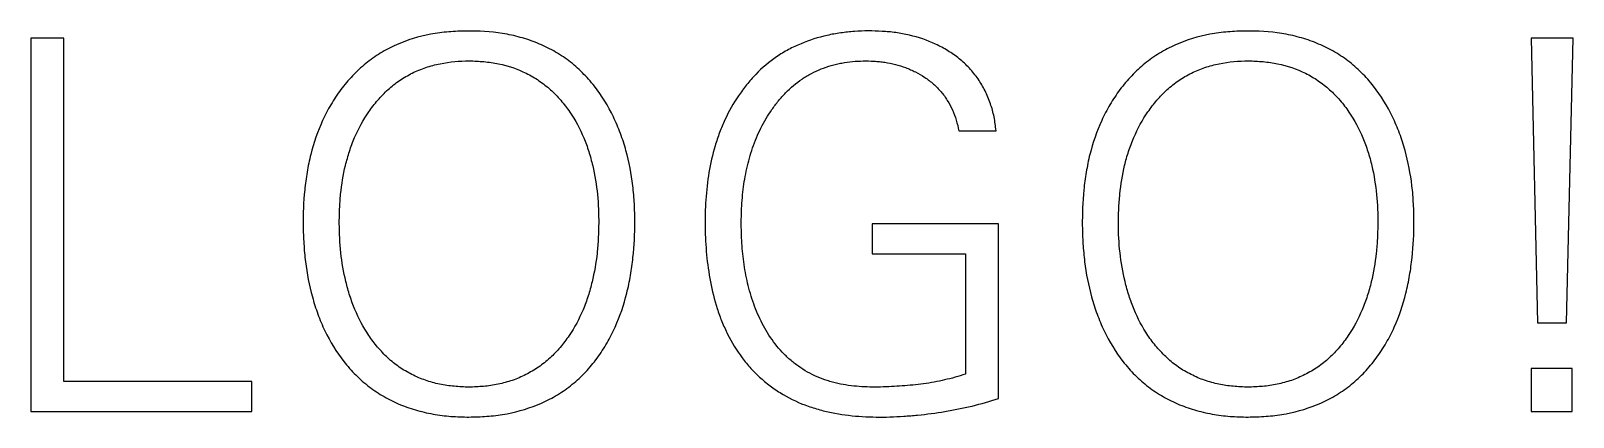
# Model space of a CAD drawing. Extents: x 0 to 420, y 0 to 297.
# Drawn here: x 120.65 to 131.81, y 207.75 to 210.54 of the extents above; entities that cross this region are included whole.
import ezdxf

# ---------------------------------------------------------------- set-up
doc = ezdxf.new("R2010")
doc.units = 0
doc.header["$LTSCALE"] = 23.1
doc.layers.add('10500_FRONT_LABELING', color=7, linetype='CONTINUOUS')

msp = doc.modelspace()

# ---------------------------------------------------------------- linework, layer by layer
at = {"layer": '10500_FRONT_LABELING', "color": 7, "linetype": 'CONTINUOUS'}
for p, q in [((120.65, 210.49), (120.65, 207.79)), ((120.89, 210.49), (120.65, 210.49)), ((120.89, 208.007), (120.89, 210.49)), ((131.51, 210.49), (131.555, 208.43)), ((131.813, 210.49), (131.51, 210.49)), ((131.765, 208.43), (131.813, 210.49)), ((127.367, 209.821), (127.636, 209.821)), ((126.739, 209.148), (126.739, 208.931)), ((127.655, 209.148), (126.739, 209.148)), ((127.655, 207.884), (127.655, 209.148)), ((126.739, 208.931), (127.415, 208.931)), ((127.415, 208.931), (127.415, 208.06)), ((131.555, 208.43), (131.765, 208.43)), ((131.51, 208.101), (131.51, 207.79)), ((131.806, 208.101), (131.51, 208.101)), ((131.806, 207.79), (131.806, 208.101)), ((122.251, 208.007), (120.89, 208.007)), ((122.251, 207.79), (122.251, 208.007)), ((120.65, 207.79), (122.251, 207.79)), ((131.51, 207.79), (131.806, 207.79))]:
    msp.add_line(p, q, dxfattribs=at)
for points, knots in [([(124.749, 208.176), (124.775, 208.211), (124.799, 208.248), (124.842, 208.323), (124.862, 208.361), (124.915, 208.479), (124.942, 208.561), (124.969, 208.667), (124.974, 208.689), (124.983, 208.731), (124.987, 208.753), (124.998, 208.817), (125.004, 208.86), (125.018, 208.989), (125.022, 209.075), (125.022, 209.205), (125.021, 209.248), (125.016, 209.335), (125.012, 209.379), (124.997, 209.509), (124.981, 209.594), (124.946, 209.719), (124.933, 209.76), (124.91, 209.822), (124.902, 209.842), (124.885, 209.882), (124.876, 209.902), (124.829, 210), (124.783, 210.074), (124.716, 210.16), (124.702, 210.177), (124.673, 210.209), (124.658, 210.225), (124.611, 210.271), (124.579, 210.3), (124.51, 210.353), (124.473, 210.376), (124.396, 210.42), (124.357, 210.438), (124.276, 210.471), (124.235, 210.485), (124.172, 210.502), (124.151, 210.508), (124.108, 210.517), (124.086, 210.521), (123.978, 210.538), (123.892, 210.543), (123.762, 210.542), (123.718, 210.54), (123.653, 210.534), (123.631, 210.532), (123.588, 210.526), (123.566, 210.523), (123.459, 210.502), (123.376, 210.478), (123.276, 210.434), (123.256, 210.424), (123.217, 210.404), (123.198, 210.393), (123.143, 210.359), (123.108, 210.335), (123.041, 210.28), (123.009, 210.25), (122.964, 210.203), (122.949, 210.186), (122.921, 210.153), (122.907, 210.136), (122.894, 210.118)], [0, 0, 0, 0, 0.03125, 0.03125, 0.0625, 0.0625, 0.125, 0.125, 0.140625, 0.140625, 0.15625, 0.15625, 0.1875, 0.1875, 0.25, 0.25, 0.28125, 0.28125, 0.3125, 0.3125, 0.375, 0.375, 0.40625, 0.40625, 0.421875, 0.421875, 0.4375, 0.4375, 0.5, 0.5, 0.515625, 0.515625, 0.53125, 0.53125, 0.5625, 0.5625, 0.59375, 0.59375, 0.625, 0.625, 0.65625, 0.65625, 0.671875, 0.671875, 0.6875, 0.6875, 0.75, 0.75, 0.78125, 0.78125, 0.796875, 0.796875, 0.8125, 0.8125, 0.875, 0.875, 0.890625, 0.890625, 0.90625, 0.90625, 0.9375, 0.9375, 0.96875, 0.96875, 0.984375, 0.984375, 1, 1, 1, 1]), ([(127.636, 209.821), (127.633, 209.855), (127.629, 209.888), (127.615, 209.953), (127.607, 209.985), (127.59, 210.032), (127.584, 210.048), (127.571, 210.079), (127.564, 210.095), (127.542, 210.139), (127.525, 210.168), (127.487, 210.223), (127.466, 210.249), (127.432, 210.285), (127.42, 210.297), (127.395, 210.32), (127.382, 210.331), (127.343, 210.363), (127.316, 210.382), (127.259, 210.417), (127.229, 210.433), (127.138, 210.476), (127.075, 210.497), (126.993, 210.516), (126.976, 210.52), (126.943, 210.526), (126.894, 210.534), (126.844, 210.538), (126.778, 210.542), (126.745, 210.543), (126.678, 210.543), (126.645, 210.541), (126.578, 210.537), (126.545, 210.533), (126.479, 210.524), (126.446, 210.518), (126.349, 210.496), (126.286, 210.476), (126.194, 210.438), (126.164, 210.424), (126.12, 210.4), (126.105, 210.391), (126.076, 210.374), (126.062, 210.365), (125.994, 210.319), (125.943, 210.276), (125.874, 210.204), (125.852, 210.179), (125.81, 210.127), (125.79, 210.1), (125.734, 210.018), (125.702, 209.96), (125.66, 209.869), (125.647, 209.839), (125.629, 209.792), (125.624, 209.776), (125.613, 209.744), (125.608, 209.728), (125.565, 209.585), (125.545, 209.454), (125.534, 209.288), (125.532, 209.255), (125.531, 209.188), (125.53, 209.155), (125.532, 209.055), (125.535, 208.989), (125.547, 208.858), (125.557, 208.793), (125.582, 208.663), (125.598, 208.599), (125.623, 208.519), (125.629, 208.503), (125.64, 208.471), (125.658, 208.424), (125.679, 208.379), (125.723, 208.289), (125.758, 208.232), (125.808, 208.165), (125.819, 208.151), (125.84, 208.126), (125.873, 208.088), (125.932, 208.029), (125.984, 207.987), (126.024, 207.958), (126.038, 207.948), (126.066, 207.93), (126.08, 207.921), (126.153, 207.878), (126.213, 207.85), (126.308, 207.817), (126.34, 207.807), (126.389, 207.794), (126.405, 207.79), (126.438, 207.783), (126.454, 207.779), (126.536, 207.764), (126.602, 207.757), (126.735, 207.749), (126.802, 207.748), (126.902, 207.751), (126.935, 207.753), (127.002, 207.757), (127.036, 207.76), (127.135, 207.77), (127.201, 207.778), (127.299, 207.795), (127.332, 207.801), (127.397, 207.814), (127.43, 207.821), (127.527, 207.845), (127.591, 207.864), (127.655, 207.884)], [0, 0, 0, 0, 0.015625, 0.015625, 0.03125, 0.03125, 0.039062, 0.039062, 0.046875, 0.046875, 0.0625, 0.0625, 0.078125, 0.078125, 0.085938, 0.085938, 0.09375, 0.09375, 0.109375, 0.109375, 0.125, 0.125, 0.15625, 0.15625, 0.164062, 0.164062, 0.171875, 0.1875, 0.1875, 0.203125, 0.203125, 0.21875, 0.21875, 0.234375, 0.234375, 0.25, 0.25, 0.28125, 0.28125, 0.296875, 0.296875, 0.304688, 0.304688, 0.3125, 0.3125, 0.34375, 0.34375, 0.359375, 0.359375, 0.375, 0.375, 0.40625, 0.40625, 0.421875, 0.421875, 0.429688, 0.429688, 0.4375, 0.4375, 0.5, 0.5, 0.515625, 0.515625, 0.53125, 0.53125, 0.5625, 0.5625, 0.59375, 0.59375, 0.625, 0.625, 0.632812, 0.632812, 0.640625, 0.65625, 0.65625, 0.6875, 0.6875, 0.695312, 0.695312, 0.703125, 0.71875, 0.734375, 0.734375, 0.742188, 0.742188, 0.75, 0.75, 0.78125, 0.78125, 0.796875, 0.796875, 0.804688, 0.804688, 0.8125, 0.8125, 0.84375, 0.84375, 0.875, 0.875, 0.890625, 0.890625, 0.90625, 0.90625, 0.9375, 0.9375, 0.953125, 0.953125, 0.96875, 0.96875, 1, 1, 1, 1]), ([(130.388, 208.176), (130.414, 208.211), (130.438, 208.248), (130.482, 208.323), (130.501, 208.361), (130.554, 208.479), (130.582, 208.561), (130.608, 208.667), (130.613, 208.689), (130.622, 208.731), (130.626, 208.753), (130.637, 208.817), (130.643, 208.86), (130.657, 208.989), (130.661, 209.075), (130.661, 209.205), (130.66, 209.248), (130.655, 209.335), (130.652, 209.379), (130.636, 209.509), (130.62, 209.594), (130.586, 209.719), (130.572, 209.76), (130.55, 209.822), (130.541, 209.842), (130.524, 209.882), (130.515, 209.902), (130.468, 210), (130.423, 210.074), (130.355, 210.16), (130.341, 210.177), (130.312, 210.209), (130.297, 210.225), (130.251, 210.271), (130.218, 210.3), (130.149, 210.353), (130.112, 210.376), (130.036, 210.42), (129.996, 210.438), (129.916, 210.471), (129.874, 210.485), (129.811, 210.502), (129.79, 210.508), (129.747, 210.517), (129.725, 210.521), (129.618, 210.538), (129.531, 210.543), (129.401, 210.542), (129.358, 210.54), (129.293, 210.534), (129.271, 210.532), (129.227, 210.526), (129.206, 210.523), (129.099, 210.502), (129.016, 210.478), (128.915, 210.434), (128.895, 210.424), (128.857, 210.404), (128.838, 210.393), (128.782, 210.359), (128.747, 210.335), (128.68, 210.28), (128.648, 210.25), (128.603, 210.203), (128.588, 210.186), (128.56, 210.153), (128.546, 210.136), (128.533, 210.118)], [0, 0, 0, 0, 0.03125, 0.03125, 0.0625, 0.0625, 0.125, 0.125, 0.140625, 0.140625, 0.15625, 0.15625, 0.1875, 0.1875, 0.25, 0.25, 0.28125, 0.28125, 0.3125, 0.3125, 0.375, 0.375, 0.40625, 0.40625, 0.421875, 0.421875, 0.4375, 0.4375, 0.5, 0.5, 0.515625, 0.515625, 0.53125, 0.53125, 0.5625, 0.5625, 0.59375, 0.59375, 0.625, 0.625, 0.65625, 0.65625, 0.671875, 0.671875, 0.6875, 0.6875, 0.75, 0.75, 0.78125, 0.78125, 0.796875, 0.796875, 0.8125, 0.8125, 0.875, 0.875, 0.890625, 0.890625, 0.90625, 0.90625, 0.9375, 0.9375, 0.96875, 0.96875, 0.984375, 0.984375, 1, 1, 1, 1]), ([(123.096, 208.34), (123.056, 208.4), (123.023, 208.462), (122.983, 208.56), (122.97, 208.593), (122.954, 208.643), (122.949, 208.66), (122.939, 208.695), (122.935, 208.712), (122.914, 208.799), (122.902, 208.868), (122.887, 209.008), (122.883, 209.078), (122.883, 209.184), (122.884, 209.22), (122.887, 209.29), (122.889, 209.326), (122.9, 209.432), (122.911, 209.501), (122.936, 209.604), (122.946, 209.638), (122.962, 209.688), (122.968, 209.705), (122.981, 209.739), (122.987, 209.755), (123.022, 209.837), (123.056, 209.899), (123.106, 209.972), (123.117, 209.986), (123.138, 210.014), (123.15, 210.028), (123.185, 210.069), (123.209, 210.094), (123.262, 210.142), (123.289, 210.164), (123.334, 210.194), (123.349, 210.203), (123.38, 210.221), (123.395, 210.23), (123.443, 210.253), (123.476, 210.267), (123.526, 210.284), (123.543, 210.289), (123.577, 210.298), (123.595, 210.302), (123.683, 210.32), (123.753, 210.326), (123.859, 210.326), (123.894, 210.324), (123.948, 210.319), (123.965, 210.317), (124.001, 210.312), (124.018, 210.309), (124.105, 210.291), (124.172, 210.268), (124.268, 210.221), (124.299, 210.203), (124.357, 210.163), (124.385, 210.141), (124.425, 210.106), (124.437, 210.094), (124.462, 210.068), (124.474, 210.055), (124.509, 210.014), (124.531, 209.986), (124.551, 209.956)], [0, 0, 0, 0, 0.0625, 0.0625, 0.09375, 0.09375, 0.109375, 0.109375, 0.125, 0.125, 0.1875, 0.1875, 0.25, 0.25, 0.28125, 0.28125, 0.3125, 0.3125, 0.375, 0.375, 0.40625, 0.40625, 0.421875, 0.421875, 0.4375, 0.4375, 0.5, 0.5, 0.515625, 0.515625, 0.53125, 0.53125, 0.5625, 0.5625, 0.59375, 0.59375, 0.609375, 0.609375, 0.625, 0.625, 0.65625, 0.65625, 0.671875, 0.671875, 0.6875, 0.6875, 0.75, 0.75, 0.78125, 0.78125, 0.796875, 0.796875, 0.8125, 0.8125, 0.875, 0.875, 0.90625, 0.90625, 0.9375, 0.9375, 0.953125, 0.953125, 0.96875, 0.96875, 1, 1, 1, 1]), ([(127.415, 208.06), (127.365, 208.043), (127.315, 208.029), (127.239, 208.012), (127.214, 208.006), (127.163, 207.997), (127.137, 207.993), (127.06, 207.983), (127.009, 207.978), (126.931, 207.972), (126.905, 207.971), (126.853, 207.968), (126.827, 207.967), (126.775, 207.966), (126.749, 207.966), (126.697, 207.967), (126.671, 207.968), (126.593, 207.974), (126.541, 207.981), (126.478, 207.995), (126.465, 207.998), (126.44, 208.005), (126.427, 208.009), (126.39, 208.021), (126.366, 208.03), (126.294, 208.061), (126.249, 208.086), (126.196, 208.124), (126.186, 208.131), (126.165, 208.148), (126.155, 208.156), (126.125, 208.182), (126.107, 208.2), (126.053, 208.257), (126.022, 208.298), (125.964, 208.386), (125.94, 208.432), (125.897, 208.526), (125.879, 208.575), (125.856, 208.649), (125.849, 208.675), (125.837, 208.725), (125.831, 208.751), (125.816, 208.827), (125.809, 208.878), (125.798, 208.981), (125.795, 209.032), (125.792, 209.136), (125.792, 209.187), (125.795, 209.265), (125.796, 209.291), (125.801, 209.343), (125.803, 209.369), (125.812, 209.446), (125.821, 209.497), (125.844, 209.598), (125.857, 209.647), (125.883, 209.721), (125.892, 209.746), (125.913, 209.794), (125.923, 209.817), (125.958, 209.887), (125.984, 209.931), (126.029, 209.995), (126.044, 210.016), (126.078, 210.057), (126.095, 210.076), (126.15, 210.132), (126.189, 210.165), (126.243, 210.202), (126.254, 210.209), (126.277, 210.222), (126.288, 210.229), (126.323, 210.247), (126.346, 210.258), (126.394, 210.277), (126.419, 210.286), (126.456, 210.296), (126.469, 210.3), (126.495, 210.306), (126.507, 210.308), (126.572, 210.32), (126.623, 210.325), (126.701, 210.326), (126.727, 210.326), (126.766, 210.323), (126.779, 210.322), (126.805, 210.32), (126.818, 210.318), (126.883, 210.308), (126.933, 210.295), (126.994, 210.273), (127.006, 210.268), (127.03, 210.257), (127.042, 210.252), (127.077, 210.234), (127.099, 210.221), (127.143, 210.192), (127.163, 210.176), (127.193, 210.15), (127.202, 210.141), (127.221, 210.122), (127.23, 210.112), (127.255, 210.083), (127.27, 210.062), (127.297, 210.018), (127.31, 209.995), (127.331, 209.947), (127.34, 209.922), (127.356, 209.872), (127.362, 209.847), (127.367, 209.821)], [0, 0, 0, 0, 0.03125, 0.03125, 0.046875, 0.046875, 0.0625, 0.0625, 0.09375, 0.09375, 0.109375, 0.109375, 0.125, 0.125, 0.140625, 0.140625, 0.15625, 0.15625, 0.1875, 0.1875, 0.195312, 0.195312, 0.203125, 0.203125, 0.21875, 0.21875, 0.25, 0.25, 0.257812, 0.257812, 0.265625, 0.265625, 0.28125, 0.28125, 0.3125, 0.3125, 0.34375, 0.34375, 0.375, 0.375, 0.390625, 0.390625, 0.40625, 0.40625, 0.4375, 0.4375, 0.46875, 0.46875, 0.5, 0.5, 0.515625, 0.515625, 0.53125, 0.53125, 0.5625, 0.5625, 0.59375, 0.59375, 0.609375, 0.609375, 0.625, 0.625, 0.65625, 0.65625, 0.671875, 0.671875, 0.6875, 0.6875, 0.71875, 0.71875, 0.726562, 0.726562, 0.734375, 0.734375, 0.75, 0.75, 0.765625, 0.765625, 0.773438, 0.773438, 0.78125, 0.78125, 0.8125, 0.8125, 0.828125, 0.828125, 0.835938, 0.835938, 0.84375, 0.84375, 0.875, 0.875, 0.882812, 0.882812, 0.890625, 0.890625, 0.90625, 0.90625, 0.921875, 0.921875, 0.929688, 0.929688, 0.9375, 0.9375, 0.953125, 0.953125, 0.96875, 0.96875, 0.984375, 0.984375, 1, 1, 1, 1]), ([(128.735, 208.34), (128.695, 208.4), (128.663, 208.462), (128.622, 208.56), (128.61, 208.593), (128.593, 208.643), (128.588, 208.66), (128.578, 208.695), (128.574, 208.712), (128.553, 208.799), (128.541, 208.868), (128.526, 209.008), (128.522, 209.078), (128.522, 209.184), (128.523, 209.22), (128.526, 209.29), (128.529, 209.326), (128.539, 209.432), (128.551, 209.501), (128.575, 209.604), (128.585, 209.638), (128.601, 209.688), (128.607, 209.705), (128.62, 209.739), (128.627, 209.755), (128.662, 209.837), (128.695, 209.899), (128.746, 209.972), (128.756, 209.986), (128.778, 210.014), (128.789, 210.028), (128.824, 210.069), (128.849, 210.094), (128.901, 210.142), (128.929, 210.164), (128.973, 210.194), (128.988, 210.203), (129.019, 210.221), (129.035, 210.23), (129.082, 210.253), (129.115, 210.267), (129.165, 210.284), (129.182, 210.289), (129.217, 210.298), (129.234, 210.302), (129.322, 210.32), (129.392, 210.326), (129.498, 210.326), (129.534, 210.324), (129.587, 210.319), (129.605, 210.317), (129.64, 210.312), (129.657, 210.309), (129.744, 210.291), (129.811, 210.268), (129.908, 210.221), (129.938, 210.203), (129.997, 210.163), (130.024, 210.141), (130.064, 210.106), (130.077, 210.094), (130.101, 210.068), (130.114, 210.055), (130.149, 210.014), (130.17, 209.986), (130.19, 209.956)], [0, 0, 0, 0, 0.0625, 0.0625, 0.09375, 0.09375, 0.109375, 0.109375, 0.125, 0.125, 0.1875, 0.1875, 0.25, 0.25, 0.28125, 0.28125, 0.3125, 0.3125, 0.375, 0.375, 0.40625, 0.40625, 0.421875, 0.421875, 0.4375, 0.4375, 0.5, 0.5, 0.515625, 0.515625, 0.53125, 0.53125, 0.5625, 0.5625, 0.59375, 0.59375, 0.609375, 0.609375, 0.625, 0.625, 0.65625, 0.65625, 0.671875, 0.671875, 0.6875, 0.6875, 0.75, 0.75, 0.78125, 0.78125, 0.796875, 0.796875, 0.8125, 0.8125, 0.875, 0.875, 0.90625, 0.90625, 0.9375, 0.9375, 0.953125, 0.953125, 0.96875, 0.96875, 1, 1, 1, 1]), ([(122.894, 210.118), (122.868, 210.083), (122.844, 210.046), (122.8, 209.972), (122.78, 209.933), (122.726, 209.816), (122.698, 209.734), (122.671, 209.628), (122.666, 209.606), (122.657, 209.564), (122.645, 209.5), (122.637, 209.435), (122.624, 209.306), (122.62, 209.22), (122.622, 209.09), (122.623, 209.046), (122.628, 208.981), (122.629, 208.959), (122.633, 208.916), (122.636, 208.894), (122.649, 208.787), (122.665, 208.702), (122.7, 208.576), (122.713, 208.535), (122.735, 208.474), (122.743, 208.453), (122.76, 208.413), (122.769, 208.393), (122.817, 208.295), (122.862, 208.221), (122.929, 208.135), (122.943, 208.118), (122.972, 208.085), (122.987, 208.069), (123.033, 208.023), (123.065, 207.995), (123.134, 207.942), (123.17, 207.918), (123.226, 207.886), (123.246, 207.875), (123.285, 207.856), (123.305, 207.847), (123.366, 207.822), (123.407, 207.808), (123.491, 207.785), (123.534, 207.775), (123.621, 207.761), (123.664, 207.756), (123.751, 207.75), (123.794, 207.749), (123.881, 207.75), (123.924, 207.752), (124.01, 207.759), (124.054, 207.765), (124.183, 207.79), (124.267, 207.815), (124.366, 207.859), (124.386, 207.868), (124.425, 207.888), (124.444, 207.899), (124.5, 207.933), (124.536, 207.959), (124.603, 208.013), (124.635, 208.043), (124.68, 208.09), (124.694, 208.107), (124.722, 208.141), (124.736, 208.158), (124.749, 208.176)], [0, 0, 0, 0, 0.03125, 0.03125, 0.0625, 0.0625, 0.125, 0.125, 0.140625, 0.140625, 0.15625, 0.1875, 0.1875, 0.25, 0.25, 0.28125, 0.28125, 0.296875, 0.296875, 0.3125, 0.3125, 0.375, 0.375, 0.40625, 0.40625, 0.421875, 0.421875, 0.4375, 0.4375, 0.5, 0.5, 0.515625, 0.515625, 0.53125, 0.53125, 0.5625, 0.5625, 0.59375, 0.59375, 0.609375, 0.609375, 0.625, 0.625, 0.65625, 0.65625, 0.6875, 0.6875, 0.71875, 0.71875, 0.75, 0.75, 0.78125, 0.78125, 0.8125, 0.8125, 0.875, 0.875, 0.890625, 0.890625, 0.90625, 0.90625, 0.9375, 0.9375, 0.96875, 0.96875, 0.984375, 0.984375, 1, 1, 1, 1]), ([(128.533, 210.118), (128.507, 210.083), (128.483, 210.046), (128.439, 209.972), (128.419, 209.933), (128.365, 209.816), (128.337, 209.734), (128.31, 209.628), (128.305, 209.606), (128.297, 209.564), (128.284, 209.5), (128.276, 209.435), (128.263, 209.306), (128.26, 209.22), (128.261, 209.09), (128.263, 209.046), (128.267, 208.981), (128.269, 208.959), (128.273, 208.916), (128.275, 208.894), (128.288, 208.787), (128.305, 208.702), (128.339, 208.576), (128.352, 208.535), (128.375, 208.474), (128.383, 208.453), (128.4, 208.413), (128.409, 208.393), (128.456, 208.295), (128.501, 208.221), (128.568, 208.135), (128.582, 208.118), (128.611, 208.085), (128.626, 208.069), (128.672, 208.023), (128.705, 207.995), (128.773, 207.942), (128.809, 207.918), (128.866, 207.886), (128.885, 207.875), (128.925, 207.856), (128.945, 207.847), (129.005, 207.822), (129.046, 207.808), (129.13, 207.785), (129.173, 207.775), (129.26, 207.761), (129.303, 207.756), (129.39, 207.75), (129.433, 207.749), (129.52, 207.75), (129.563, 207.752), (129.65, 207.759), (129.693, 207.765), (129.823, 207.79), (129.906, 207.815), (130.006, 207.859), (130.025, 207.868), (130.064, 207.888), (130.083, 207.899), (130.14, 207.933), (130.175, 207.959), (130.242, 208.013), (130.274, 208.043), (130.319, 208.09), (130.333, 208.107), (130.362, 208.141), (130.375, 208.158), (130.388, 208.176)], [0, 0, 0, 0, 0.03125, 0.03125, 0.0625, 0.0625, 0.125, 0.125, 0.140625, 0.140625, 0.15625, 0.1875, 0.1875, 0.25, 0.25, 0.28125, 0.28125, 0.296875, 0.296875, 0.3125, 0.3125, 0.375, 0.375, 0.40625, 0.40625, 0.421875, 0.421875, 0.4375, 0.4375, 0.5, 0.5, 0.515625, 0.515625, 0.53125, 0.53125, 0.5625, 0.5625, 0.59375, 0.59375, 0.609375, 0.609375, 0.625, 0.625, 0.65625, 0.65625, 0.6875, 0.6875, 0.71875, 0.71875, 0.75, 0.75, 0.78125, 0.78125, 0.8125, 0.8125, 0.875, 0.875, 0.890625, 0.890625, 0.90625, 0.90625, 0.9375, 0.9375, 0.96875, 0.96875, 0.984375, 0.984375, 1, 1, 1, 1]), ([(124.551, 209.956), (124.592, 209.897), (124.625, 209.835), (124.666, 209.737), (124.684, 209.688), (124.699, 209.637), (124.708, 209.602), (124.713, 209.585), (124.733, 209.498), (124.744, 209.429), (124.758, 209.288), (124.761, 209.218), (124.76, 209.112), (124.759, 209.077), (124.755, 209.006), (124.753, 208.97), (124.741, 208.865), (124.729, 208.795), (124.704, 208.693), (124.695, 208.659), (124.678, 208.608), (124.673, 208.592), (124.66, 208.558), (124.654, 208.542), (124.619, 208.46), (124.586, 208.397), (124.536, 208.324), (124.526, 208.309), (124.504, 208.281), (124.493, 208.267), (124.459, 208.226), (124.434, 208.201), (124.382, 208.153), (124.354, 208.131), (124.31, 208.1), (124.295, 208.091), (124.264, 208.073), (124.249, 208.064), (124.201, 208.04), (124.169, 208.026), (124.118, 208.009), (124.101, 208.004), (124.067, 207.995), (124.05, 207.99), (123.997, 207.979), (123.962, 207.974), (123.892, 207.968), (123.856, 207.966), (123.786, 207.966), (123.75, 207.968), (123.697, 207.973), (123.679, 207.975), (123.644, 207.98), (123.626, 207.983), (123.574, 207.994), (123.54, 208.004), (123.49, 208.021), (123.474, 208.027), (123.441, 208.041), (123.425, 208.049), (123.377, 208.073), (123.346, 208.091), (123.288, 208.131), (123.261, 208.153), (123.221, 208.189), (123.209, 208.202), (123.184, 208.228), (123.172, 208.241), (123.137, 208.282), (123.116, 208.31), (123.096, 208.34)], [0, 0, 0, 0, 0.0625, 0.0625, 0.09375, 0.109375, 0.109375, 0.125, 0.125, 0.1875, 0.1875, 0.25, 0.25, 0.28125, 0.28125, 0.3125, 0.3125, 0.375, 0.375, 0.40625, 0.40625, 0.421875, 0.421875, 0.4375, 0.4375, 0.5, 0.5, 0.515625, 0.515625, 0.53125, 0.53125, 0.5625, 0.5625, 0.59375, 0.59375, 0.609375, 0.609375, 0.625, 0.625, 0.65625, 0.65625, 0.671875, 0.671875, 0.6875, 0.6875, 0.71875, 0.71875, 0.75, 0.75, 0.78125, 0.78125, 0.796875, 0.796875, 0.8125, 0.8125, 0.84375, 0.84375, 0.859375, 0.859375, 0.875, 0.875, 0.90625, 0.90625, 0.9375, 0.9375, 0.953125, 0.953125, 0.96875, 0.96875, 1, 1, 1, 1]), ([(130.19, 209.956), (130.231, 209.897), (130.264, 209.835), (130.305, 209.737), (130.323, 209.688), (130.338, 209.637), (130.348, 209.602), (130.352, 209.585), (130.372, 209.498), (130.383, 209.429), (130.397, 209.288), (130.4, 209.218), (130.399, 209.112), (130.398, 209.077), (130.395, 209.006), (130.392, 208.97), (130.38, 208.865), (130.369, 208.795), (130.344, 208.693), (130.334, 208.659), (130.318, 208.608), (130.312, 208.592), (130.299, 208.558), (130.293, 208.542), (130.258, 208.46), (130.225, 208.397), (130.175, 208.324), (130.165, 208.309), (130.144, 208.281), (130.132, 208.267), (130.098, 208.226), (130.073, 208.201), (130.021, 208.153), (129.994, 208.131), (129.95, 208.1), (129.934, 208.091), (129.904, 208.073), (129.888, 208.064), (129.84, 208.04), (129.808, 208.026), (129.758, 208.009), (129.741, 208.004), (129.706, 207.995), (129.689, 207.99), (129.636, 207.979), (129.601, 207.974), (129.531, 207.968), (129.495, 207.966), (129.425, 207.966), (129.389, 207.968), (129.336, 207.973), (129.318, 207.975), (129.283, 207.98), (129.266, 207.983), (129.214, 207.994), (129.18, 208.004), (129.129, 208.021), (129.113, 208.027), (129.08, 208.041), (129.064, 208.049), (129.016, 208.073), (128.985, 208.091), (128.927, 208.131), (128.9, 208.153), (128.861, 208.189), (128.848, 208.202), (128.823, 208.228), (128.811, 208.241), (128.777, 208.282), (128.755, 208.31), (128.735, 208.34)], [0, 0, 0, 0, 0.0625, 0.0625, 0.09375, 0.109375, 0.109375, 0.125, 0.125, 0.1875, 0.1875, 0.25, 0.25, 0.28125, 0.28125, 0.3125, 0.3125, 0.375, 0.375, 0.40625, 0.40625, 0.421875, 0.421875, 0.4375, 0.4375, 0.5, 0.5, 0.515625, 0.515625, 0.53125, 0.53125, 0.5625, 0.5625, 0.59375, 0.59375, 0.609375, 0.609375, 0.625, 0.625, 0.65625, 0.65625, 0.671875, 0.671875, 0.6875, 0.6875, 0.71875, 0.71875, 0.75, 0.75, 0.78125, 0.78125, 0.796875, 0.796875, 0.8125, 0.8125, 0.84375, 0.84375, 0.859375, 0.859375, 0.875, 0.875, 0.90625, 0.90625, 0.9375, 0.9375, 0.953125, 0.953125, 0.96875, 0.96875, 1, 1, 1, 1])]:
    msp.add_open_spline(points, degree=3, knots=knots, dxfattribs=at)

doc.saveas('drawing.dxf')
